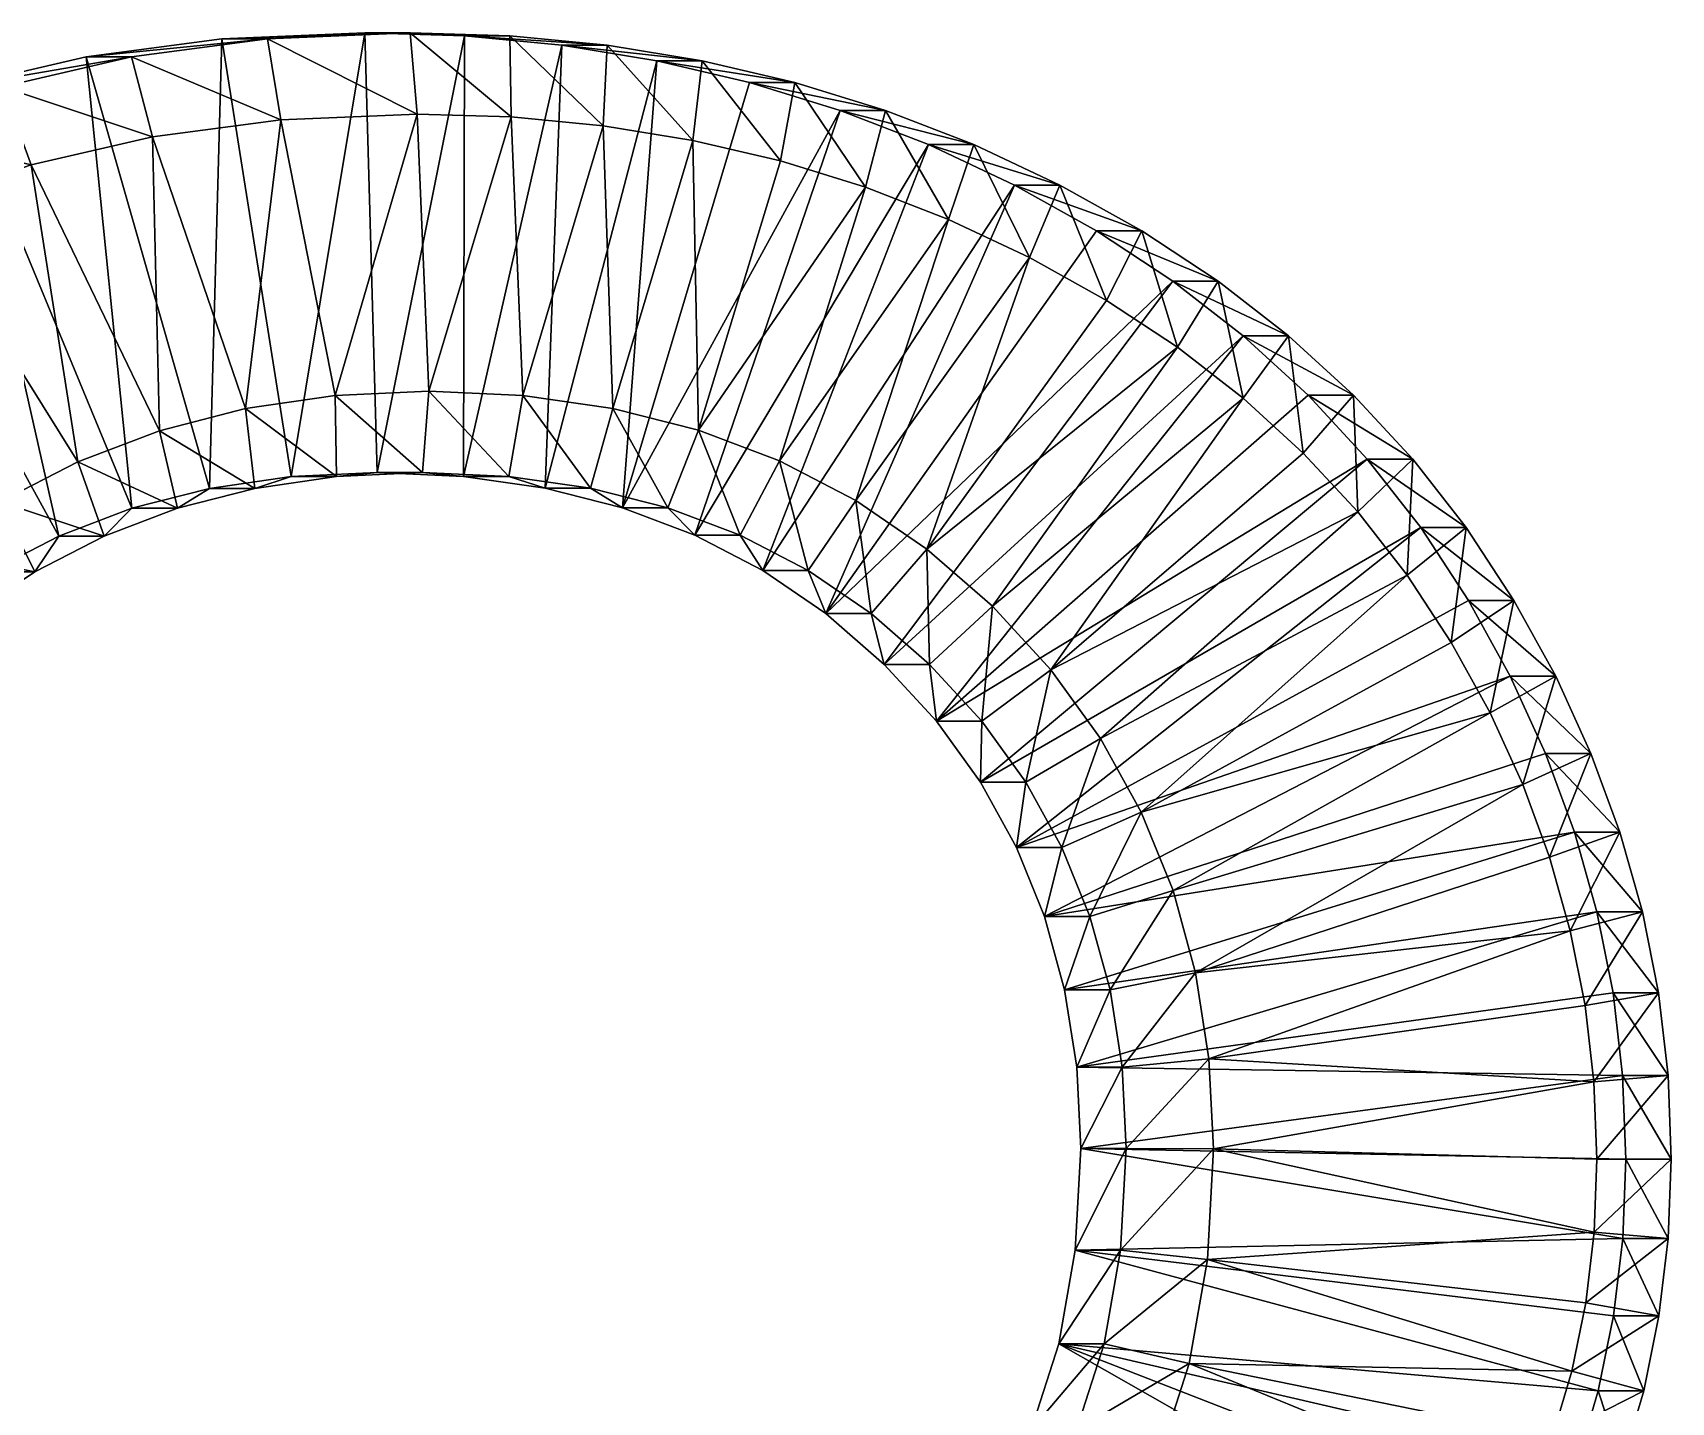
# Model space of a CAD drawing. Header units: metres. Extents: x -136 to 55, y -57 to 41.
# Drawn here: x -96.61 to -91.32, y -47.21 to -42.79 of the extents above; entities that cross this region are included whole.
import ezdxf

# ---------------------------------------------------------------- set-up
doc = ezdxf.new("R2010")
doc.units = ezdxf.units.M
doc.layers.get('0').update_dxf_attribs({"true_color": 0x57e057})

msp = doc.modelspace()

# ---------------------------------------------------------------- meshes
at = {"color": 74, "true_color": 0x58b11a}
mesh = msp.add_polyface(dxfattribs=at)
corners = [(-95.216, -42.8022, -0.0124), (-95.0695, -42.8022, 1.509), (-94.7551, -42.8323, 1.4787), (-95.5377, -42.7922, 0.0186), (-95.3913, -42.7922, 1.54), (-95.9987, -42.8116, 0.063), (-95.8522, -42.8116, 1.5844), (-96.0391, -44.2627, 0.0669), (-95.7753, -44.2243, 0.0415), (-95.8926, -44.2627, 1.5883), (-95.6289, -44.2243, 1.5629), (-95.498, -44.2115, 0.0147), (-95.3515, -44.2115, 1.5362), (-95.2188, -44.2241, -0.0121), (-95.0723, -44.2241, 1.5093), (-94.9547, -44.2621, -0.0376), (-95.0695, -42.8022, 1.509), (-95.3913, -42.7922, 1.54), (-95.8522, -42.8116, 1.5844), (-95.8926, -44.2627, 1.5883), (-95.6289, -44.2243, 1.5629), (-95.3515, -44.2115, 1.5362), (-95.0723, -44.2241, 1.5093), (-94.8082, -44.2621, 1.4839), (-95.065, -43.0639, 1.728), (-94.7675, -43.0923, 1.6993), (-95.3689, -43.0544, 1.7572), (-95.8087, -43.0729, 1.7996), (-95.9228, -44.0054, 1.8105), (-95.6327, -43.9631, 1.7826), (-95.3307, -43.9492, 1.7535), (-95.027, -43.9629, 1.7243), (-94.8082, -44.2621, 1.4839), (-94.9016, -42.8323, -0.0427)]
mesh.append_faces([[corners[k] for k in face] for face in [(3, 8, 5), (0, 11, 3), (33, 13, 0)]], dxfattribs={"vtx0": -1, "vtx1": -1, "color": 74})
mesh.append_faces([[corners[k] for k in face] for face in [(27, 28, 29), (26, 29, 30), (24, 30, 31), (5, 8, 7), (3, 11, 8), (0, 13, 11), (33, 15, 13)]], dxfattribs={"vtx0": -1, "vtx2": -1, "color": 74})
mesh.append_faces([[corners[k] for k in face] for face in [(0, 3, 1), (3, 5, 4), (7, 8, 9), (8, 11, 10), (11, 13, 12), (13, 15, 14), (1, 4, 16), (4, 6, 17), (9, 10, 19), (10, 12, 20), (12, 14, 21), (14, 23, 22), (16, 17, 24), (17, 18, 26), (19, 20, 28), (20, 21, 29), (21, 22, 30), (22, 32, 31)]], dxfattribs={"vtx1": -1, "color": 74})
mesh.append_faces([[corners[k] for k in face] for face in [(26, 27, 29), (24, 26, 30)]], dxfattribs={"vtx1": -1, "vtx2": -1, "color": 74})
mesh.append_faces([[corners[k] for k in face] for face in [(0, 1, 2), (3, 4, 1), (5, 6, 4), (8, 10, 9), (11, 12, 10), (13, 14, 12), (4, 17, 16), (6, 18, 17), (10, 20, 19), (12, 21, 20), (14, 22, 21), (16, 24, 25), (17, 26, 24), (18, 27, 26), (20, 29, 28), (21, 30, 29), (22, 31, 30)]], dxfattribs={"vtx2": -1, "color": 74})
mesh = msp.add_polyface(dxfattribs=at)
corners = [(-94.2948, -42.9527, -0.1011), (-94.5945, -42.8825, -0.0722), (-94.1483, -42.9527, 1.4203), (-94.448, -42.8825, 1.4492), (-94.9016, -42.8323, -0.0427), (-94.7551, -42.8323, 1.4787), (-95.216, -42.8022, -0.0124), (-94.9547, -44.2621, -0.0376), (-94.8082, -44.2621, 1.4839), (-95.0723, -44.2241, 1.5093), (-94.7056, -44.3253, -0.0615), (-94.5591, -44.3253, 1.4599), (-94.4717, -44.4137, -0.0841), (-94.3252, -44.4137, 1.4374), (-94.2527, -44.5275, -0.1052), (-94.1062, -44.5275, 1.4163), (-94.1483, -42.9527, 1.4203), (-94.448, -42.8825, 1.4492), (-94.7551, -42.8323, 1.4787), (-95.0695, -42.8022, 1.509), (-95.0695, -42.8022, 1.509), (-94.8082, -44.2621, 1.4839), (-95.0723, -44.2241, 1.5093), (-94.5591, -44.3253, 1.4599), (-94.3252, -44.4137, 1.4374), (-94.1062, -44.5275, 1.4163), (-94.1954, -43.2058, 1.6442), (-94.4777, -43.1397, 1.6714), (-94.7675, -43.0923, 1.6993), (-94.7367, -44.0046, 1.6963), (-95.027, -43.9629, 1.7243), (-94.4601, -44.0748, 1.6697), (-94.198, -44.1739, 1.6445), (-95.065, -43.0639, 1.728), (-93.9203, -43.2907, 1.6177), (-94.0025, -43.0429, -0.1293)]
mesh.append_faces([[corners[k] for k in face] for face in [(1, 7, 4), (0, 10, 1), (35, 10, 0)]], dxfattribs={"vtx0": -1, "vtx1": -1, "color": 74})
mesh.append_faces([[corners[k] for k in face] for face in [(28, 30, 29), (27, 29, 31), (34, 31, 32), (1, 10, 7), (35, 12, 10)]], dxfattribs={"vtx0": -1, "vtx2": -1, "color": 74})
mesh.append_faces([[corners[k] for k in face] for face in [(0, 1, 2), (1, 4, 3), (4, 6, 5), (7, 10, 8), (10, 12, 11), (12, 14, 13), (2, 3, 16), (3, 5, 17), (5, 19, 18), (8, 11, 21), (11, 13, 23), (13, 15, 24), (16, 17, 26), (17, 18, 27), (18, 20, 28), (21, 23, 29), (23, 24, 31), (24, 25, 32)]], dxfattribs={"vtx1": -1, "color": 74})
mesh.append_faces([[corners[k] for k in face] for face in [(28, 33, 30), (27, 28, 29), (26, 27, 31), (34, 26, 31)]], dxfattribs={"vtx1": -1, "vtx2": -1, "color": 74})
mesh.append_faces([[corners[k] for k in face] for face in [(1, 3, 2), (4, 5, 3), (7, 8, 9), (10, 11, 8), (12, 13, 11), (14, 15, 13), (3, 17, 16), (5, 18, 17), (19, 20, 18), (8, 21, 22), (11, 23, 21), (13, 24, 23), (15, 25, 24), (17, 27, 26), (18, 28, 27), (21, 29, 30), (23, 31, 29), (24, 32, 31)]], dxfattribs={"vtx2": -1, "color": 74})
mesh = msp.add_polyface(dxfattribs=at)
corners = [(-95.9987, -42.8116, 0.063), (-96.4375, -42.8697, 0.1052), (-95.8522, -42.8116, 1.5844), (-96.291, -42.8697, 1.6266), (-96.8542, -42.9665, 0.1453), (-96.7077, -42.9665, 1.6668), (-97.2489, -43.1021, 0.1833), (-96.7493, -44.5318, 0.1352), (-96.5261, -44.4165, 0.1137), (-96.6028, -44.5318, 1.6567), (-96.3796, -44.4165, 1.6352), (-96.2894, -44.3268, 0.091), (-96.1429, -44.3268, 1.6124), (-96.0391, -44.2627, 0.0669), (-95.8926, -44.2627, 1.5883), (-95.8522, -42.8116, 1.5844), (-96.291, -42.8697, 1.6266), (-96.7077, -42.9665, 1.6668), (-97.1024, -43.1021, 1.7048), (-97.1024, -43.1021, 1.7048), (-96.6028, -44.5318, 1.6567), (-96.3796, -44.4165, 1.6352), (-96.1429, -44.3268, 1.6124), (-95.8926, -44.2627, 1.5883), (-95.8087, -43.0729, 1.7996), (-96.2235, -43.1278, 1.8395), (-96.615, -43.2188, 1.8772), (-96.984, -43.3455, 1.9127), (-96.7145, -44.3056, 1.8868), (-96.9488, -44.4631, 1.9093), (-96.4647, -44.1766, 1.8627), (-96.2004, -44.0765, 1.8373), (-95.9228, -44.0054, 1.8105)]
mesh.append_faces([[corners[k] for k in face] for face in [(4, 8, 6), (1, 11, 4), (0, 13, 1)]], dxfattribs={"vtx0": -1, "vtx1": -1, "color": 74})
mesh.append_faces([[corners[k] for k in face] for face in [(27, 28, 30), (26, 30, 31), (25, 31, 32), (6, 8, 7), (4, 11, 8), (1, 13, 11)]], dxfattribs={"vtx0": -1, "vtx2": -1, "color": 74})
mesh.append_faces([[corners[k] for k in face] for face in [(0, 1, 2), (1, 4, 3), (4, 6, 5), (7, 8, 9), (8, 11, 10), (11, 13, 12), (2, 3, 15), (3, 5, 16), (5, 18, 17), (9, 10, 20), (10, 12, 21), (12, 14, 22), (15, 16, 24), (16, 17, 25), (17, 19, 26), (20, 21, 28), (21, 22, 30), (22, 23, 31)]], dxfattribs={"vtx1": -1, "color": 74})
mesh.append_faces([[corners[k] for k in face] for face in [(26, 27, 30), (25, 26, 31), (24, 25, 32)]], dxfattribs={"vtx1": -1, "vtx2": -1, "color": 74})
mesh.append_faces([[corners[k] for k in face] for face in [(1, 3, 2), (4, 5, 3), (8, 10, 9), (11, 12, 10), (13, 14, 12), (3, 16, 15), (5, 17, 16), (18, 19, 17), (10, 21, 20), (12, 22, 21), (14, 23, 22), (16, 25, 24), (17, 26, 25), (19, 27, 26), (20, 28, 29), (21, 30, 28), (22, 31, 30), (23, 32, 31)]], dxfattribs={"vtx2": -1, "color": 74})
mesh = msp.add_polyface(dxfattribs=at)
corners = [(-93.1751, -43.4314, -0.2089), (-93.4398, -43.2837, -0.1834), (-93.0286, -43.4314, 1.3125), (-93.2933, -43.2837, 1.338), (-93.7175, -43.1533, -0.1567), (-93.571, -43.1533, 1.3647), (-94.0025, -43.0429, -0.1293), (-93.856, -43.0429, 1.3922), (-94.2948, -42.9527, -0.1011), (-94.1483, -42.9527, 1.4203), (-94.2527, -44.5275, -0.1052), (-94.0489, -44.6666, -0.1248), (-94.1062, -44.5275, 1.4163), (-93.9024, -44.6666, 1.3966), (-93.2933, -43.2837, 1.338), (-93.0286, -43.4314, 1.3125), (-93.571, -43.1533, 1.3647), (-93.856, -43.0429, 1.3922), (-94.1483, -42.9527, 1.4203), (-94.1062, -44.5275, 1.4163), (-93.9024, -44.6666, 1.3966), (-93.3911, -43.5172, 1.5668), (-93.1427, -43.6558, 1.5429), (-93.6523, -43.3945, 1.5919), (-93.9203, -43.2907, 1.6177), (-94.1954, -43.2058, 1.6442), (-93.9517, -44.302, 1.6208), (-94.198, -44.1739, 1.6445), (-93.7223, -44.4584, 1.5987), (-93.7136, -44.8309, 1.3785), (-93.5108, -44.6425, 1.5783), (-92.9128, -43.8073, 1.5207), (-92.7011, -43.9715, 1.5003), (-93.3223, -44.8481, 1.5601), (-94.4717, -44.4137, -0.0841), (-92.9287, -43.5937, -0.2326), (-93.8601, -44.8309, -0.143), (-92.7008, -43.7706, -0.2546), (-93.6918, -45.0145, -0.1592)]
mesh.append_faces([[corners[k] for k in face] for face in [(4, 34, 6), (1, 10, 4), (0, 11, 1), (35, 11, 0)]], dxfattribs={"vtx0": -1, "vtx1": -1, "color": 74})
mesh.append_faces([[corners[k] for k in face] for face in [(23, 27, 26), (21, 26, 28), (31, 28, 30), (32, 30, 33), (4, 10, 34), (1, 11, 10), (35, 36, 11), (37, 38, 36)]], dxfattribs={"vtx0": -1, "vtx2": -1, "color": 74})
mesh.append_faces([[corners[k] for k in face] for face in [(0, 1, 2), (1, 4, 3), (4, 6, 5), (6, 8, 7), (10, 11, 12), (3, 5, 14), (5, 7, 16), (7, 9, 17), (12, 13, 19), (14, 16, 21), (16, 17, 23), (17, 18, 24), (19, 20, 26), (20, 29, 28)]], dxfattribs={"vtx1": -1, "color": 74})
mesh.append_faces([[corners[k] for k in face] for face in [(23, 24, 27), (21, 23, 26), (22, 21, 28), (31, 22, 28)]], dxfattribs={"vtx1": -1, "vtx2": -1, "color": 74})
mesh.append_faces([[corners[k] for k in face] for face in [(1, 3, 2), (4, 5, 3), (6, 7, 5), (8, 9, 7), (11, 13, 12), (3, 14, 15), (5, 16, 14), (7, 17, 16), (9, 18, 17), (13, 20, 19), (14, 21, 22), (16, 23, 21), (17, 24, 23), (18, 25, 24), (19, 26, 27), (20, 28, 26), (29, 30, 28)]], dxfattribs={"vtx2": -1, "color": 74})
mesh = msp.add_polyface(dxfattribs=at)
corners = [(-91.9731, -44.6245, -0.3247), (-91.8266, -44.6245, 1.1968), (-91.6918, -44.8693, 1.1838), (-92.1274, -44.3891, -0.3098), (-91.9809, -44.3891, 1.2116), (-92.3001, -44.1684, -0.2932), (-92.1536, -44.1684, 1.2283), (-92.4912, -43.9622, -0.2748), (-92.3447, -43.9622, 1.2467), (-92.7008, -43.7706, -0.2546), (-92.5543, -43.7706, 1.2668), (-92.9287, -43.5937, -0.2326), (-92.7822, -43.5937, 1.2888), (-93.1751, -43.4314, -0.2089), (-93.0286, -43.4314, 1.3125), (-91.8266, -44.6245, 1.1968), (-91.6918, -44.8693, 1.1838), (-91.9809, -44.3891, 1.2116), (-92.1536, -44.1684, 1.2283), (-92.3447, -43.9622, 1.2467), (-92.5543, -43.7706, 1.2668), (-92.7822, -43.5937, 1.2888), (-93.0286, -43.4314, 1.3125), (-93.2933, -43.2837, 1.338), (-92.029, -44.7601, 1.4356), (-92.1718, -44.5424, 1.4494), (-92.331, -44.3389, 1.4647), (-92.5073, -44.1487, 1.4817), (-92.7011, -43.9715, 1.5003), (-92.9128, -43.8073, 1.5207), (-93.1427, -43.6558, 1.5429), (-93.2933, -43.2837, 1.338), (-93.5108, -44.6425, 1.5783), (-93.3223, -44.8481, 1.5601), (-93.1618, -45.07, 1.5447), (-93.8601, -44.8309, -0.143), (-93.6918, -45.0145, -0.1592), (-93.5494, -45.2113, -0.1729)]
mesh.append_faces([[corners[k] for k in face] for face in [(9, 35, 11), (7, 36, 9), (5, 36, 7), (3, 37, 5)]], dxfattribs={"vtx0": -1, "vtx1": -1, "color": 74})
mesh.append_faces([[corners[k] for k in face] for face in [(0, 3, 1), (3, 5, 4), (5, 7, 6), (7, 9, 8), (9, 11, 10), (11, 13, 12), (1, 4, 15), (4, 6, 17), (6, 8, 18), (8, 10, 19), (10, 12, 20), (12, 14, 21), (14, 23, 22), (15, 17, 24), (17, 18, 25), (18, 19, 26), (19, 20, 27), (20, 21, 28), (21, 22, 29), (22, 31, 30)]], dxfattribs={"vtx1": -1, "color": 74})
mesh.append_faces([[corners[k] for k in face] for face in [(28, 29, 32), (27, 28, 33), (26, 27, 33), (25, 26, 34)]], dxfattribs={"vtx1": -1, "vtx2": -1, "color": 74})
mesh.append_faces([[corners[k] for k in face] for face in [(0, 1, 2), (3, 4, 1), (5, 6, 4), (7, 8, 6), (9, 10, 8), (11, 12, 10), (13, 14, 12), (1, 15, 16), (4, 17, 15), (6, 18, 17), (8, 19, 18), (10, 20, 19), (12, 21, 20), (14, 22, 21), (17, 25, 24), (18, 26, 25), (19, 27, 26), (20, 28, 27), (21, 29, 28), (22, 30, 29)]], dxfattribs={"vtx2": -1, "color": 74})
mesh = msp.add_polyface(dxfattribs=at)
corners = [(-94.0489, -44.6666, -0.1248), (-93.8601, -44.8309, -0.143), (-93.9024, -44.6666, 1.3966), (-93.7136, -44.8309, 1.3785), (-93.6918, -45.0145, -0.1592), (-93.5453, -45.0145, 1.3623), (-93.5494, -45.2113, -0.1729), (-93.4029, -45.2113, 1.3485), (-93.4329, -45.4213, -0.1841), (-93.2864, -45.4213, 1.3373), (-93.3422, -45.6446, -0.1928), (-93.1957, -45.6446, 1.3286), (-93.2775, -45.881, -0.1991), (-93.131, -45.881, 1.3224), (-93.2387, -46.1307, -0.2028), (-93.0922, -46.1307, 1.3186), (-93.9024, -44.6666, 1.3966), (-93.7136, -44.8309, 1.3785), (-93.5453, -45.0145, 1.3623), (-93.4029, -45.2113, 1.3485), (-93.2864, -45.4213, 1.3373), (-93.1957, -45.6446, 1.3286), (-93.131, -45.881, 1.3224), (-93.0922, -46.1307, 1.3186), (-93.5108, -44.6425, 1.5783), (-93.3223, -44.8481, 1.5601), (-93.1618, -45.07, 1.5447), (-93.0299, -45.3076, 1.532), (-92.9274, -45.5601, 1.5221), (-92.8547, -45.8259, 1.5151), (-92.8114, -46.104, 1.511), (-92.331, -44.3389, 1.4647), (-92.1718, -44.5424, 1.4494), (-92.3001, -44.1684, -0.2932), (-92.1274, -44.3891, -0.3098), (-91.8383, -44.8693, -0.3376), (-91.631, -45.3718, -0.3576), (-91.5585, -45.6294, -0.3646)]
mesh.append_faces([[corners[k] for k in face] for face in [(31, 25, 26), (32, 26, 27), (33, 6, 4), (34, 8, 6), (35, 10, 8), (36, 12, 10), (37, 14, 12)]], dxfattribs={"vtx0": -1, "vtx2": -1, "color": 74})
mesh.append_faces([[corners[k] for k in face] for face in [(0, 1, 2), (1, 4, 3), (4, 6, 5), (6, 8, 7), (8, 10, 9), (10, 12, 11), (12, 14, 13), (2, 3, 16), (3, 5, 17), (5, 7, 18), (7, 9, 19), (9, 11, 20), (11, 13, 21), (13, 15, 22), (17, 18, 24), (18, 19, 25), (19, 20, 26), (20, 21, 27), (21, 22, 28), (22, 23, 29)]], dxfattribs={"vtx1": -1, "color": 74})
mesh.append_faces([[corners[k] for k in face] for face in [(1, 3, 2), (4, 5, 3), (6, 7, 5), (8, 9, 7), (10, 11, 9), (12, 13, 11), (14, 15, 13), (3, 17, 16), (5, 18, 17), (7, 19, 18), (9, 20, 19), (11, 21, 20), (13, 22, 21), (15, 23, 22), (18, 25, 24), (19, 26, 25), (20, 27, 26), (21, 28, 27), (22, 29, 28), (23, 30, 29)]], dxfattribs={"vtx2": -1, "color": 74})
mesh = msp.add_polyface(dxfattribs=at)
corners = [(-91.5067, -45.8914, -0.3696), (-91.3602, -45.8914, 1.1519), (-91.3291, -46.1576, 1.1489), (-91.5585, -45.6294, -0.3646), (-91.412, -45.6294, 1.1568), (-91.631, -45.3718, -0.3576), (-91.4845, -45.3718, 1.1638), (-91.7243, -45.1184, -0.3486), (-91.5778, -45.1184, 1.1728), (-91.8383, -44.8693, -0.3376), (-91.6918, -44.8693, 1.1838), (-91.9731, -44.6245, -0.3247), (-91.3291, -46.1576, 1.1489), (-91.3602, -45.8914, 1.1519), (-91.412, -45.6294, 1.1568), (-91.4845, -45.3718, 1.1638), (-91.5778, -45.1184, 1.1728), (-91.6918, -44.8693, 1.1838), (-91.8266, -44.6245, 1.1968), (-91.5971, -45.9322, 1.394), (-91.5684, -46.1779, 1.3913), (-91.6449, -45.6907, 1.3986), (-91.7118, -45.453, 1.4051), (-91.798, -45.2187, 1.4134), (-91.9038, -44.9876, 1.4236), (-91.8266, -44.6245, 1.1968), (-92.029, -44.7601, 1.4356), (-92.1718, -44.5424, 1.4494), (-93.0299, -45.3076, 1.532), (-92.9274, -45.5601, 1.5221), (-92.8547, -45.8259, 1.5151), (-92.8114, -46.104, 1.511), (-93.4329, -45.4213, -0.1841), (-92.1274, -44.3891, -0.3098), (-93.3422, -45.6446, -0.1928), (-93.2775, -45.881, -0.1991), (-93.2387, -46.1307, -0.2028), (-91.4756, -46.1576, -0.3726)]
mesh.append_faces([[corners[k] for k in face] for face in [(11, 32, 33), (9, 32, 11), (7, 34, 9), (5, 34, 7), (3, 35, 5), (0, 36, 3), (37, 36, 0)]], dxfattribs={"vtx0": -1, "vtx1": -1, "color": 74})
mesh.append_faces([[corners[k] for k in face] for face in [(24, 28, 29), (23, 29, 30), (21, 30, 31)]], dxfattribs={"vtx0": -1, "vtx2": -1, "color": 74})
mesh.append_faces([[corners[k] for k in face] for face in [(0, 3, 1), (3, 5, 4), (5, 7, 6), (7, 9, 8), (9, 11, 10), (2, 1, 12), (1, 4, 13), (4, 6, 14), (6, 8, 15), (8, 10, 16), (10, 18, 17), (13, 14, 19), (14, 15, 21), (15, 16, 22), (16, 17, 23), (17, 25, 24)]], dxfattribs={"vtx1": -1, "color": 74})
mesh.append_faces([[corners[k] for k in face] for face in [(26, 27, 28), (24, 26, 28), (23, 24, 29), (22, 23, 30), (21, 22, 30), (19, 21, 31)]], dxfattribs={"vtx1": -1, "vtx2": -1, "color": 74})
mesh.append_faces([[corners[k] for k in face] for face in [(0, 1, 2), (3, 4, 1), (5, 6, 4), (7, 8, 6), (9, 10, 8), (1, 13, 12), (4, 14, 13), (6, 15, 14), (8, 16, 15), (10, 17, 16), (13, 19, 20), (14, 21, 19), (15, 22, 21), (16, 23, 22), (17, 24, 23), (25, 26, 24)]], dxfattribs={"vtx2": -1, "color": 74})
mesh = msp.add_polyface(dxfattribs=at)
corners = [(-97.1551, -44.8393, 0.1743), (-97.0086, -44.8393, 1.6957), (-97.1883, -45.0314, 1.713), (-96.959, -44.6727, 0.1554), (-96.8125, -44.6727, 1.6769), (-96.7493, -44.5318, 0.1352), (-96.6028, -44.5318, 1.6567), (-94.3503, -48.3085, -0.0958), (-94.2038, -48.3085, 1.4257), (-93.9505, -48.1568, 1.4013), (-94.6126, -48.4369, -0.0705), (-94.4661, -48.4369, 1.4509), (-94.8837, -48.5419, -0.0444), (-94.7372, -48.5419, 1.477), (-95.1637, -48.6236, -0.0174), (-95.0172, -48.6236, 1.504), (-95.4526, -48.682, 0.0104), (-95.3061, -48.682, 1.5318), (-95.7504, -48.717, 0.039), (-95.6039, -48.717, 1.5605), (-96.2846, -48.7146, 0.0905), (-96.1381, -48.7146, 1.6119), (-96.0934, -48.7189, 1.6076), (-96.3321, -48.7095, 0.0951), (-96.1856, -48.7095, 1.6165), (-97.1883, -45.0314, 1.713), (-97.0086, -44.8393, 1.6957), (-96.8125, -44.6727, 1.6769), (-96.6028, -44.5318, 1.6567), (-94.2038, -48.3085, 1.4257), (-94.4661, -48.4369, 1.4509), (-94.7372, -48.5419, 1.477), (-95.0172, -48.6236, 1.504), (-95.3061, -48.682, 1.5318), (-95.6039, -48.717, 1.5605), (-96.1381, -48.7146, 1.6119), (-96.0934, -48.7189, 1.6076), (-96.1856, -48.7095, 1.6165), (-97.368, -44.8632, 1.9497), (-97.1675, -44.6489, 1.9304), (-96.9488, -44.4631, 1.9093), (-94.0588, -48.5393, 1.6311), (-94.3409, -48.6774, 1.6582), (-94.6329, -48.7905, 1.6863)]
mesh.append_faces([[corners[k] for k in face] for face in [(0, 3, 1), (3, 5, 4), (7, 10, 8), (10, 12, 11), (12, 14, 13), (14, 16, 15), (16, 18, 17), (20, 23, 21), (2, 1, 25), (1, 4, 26), (4, 6, 27), (8, 11, 29), (11, 13, 30), (13, 15, 31), (15, 17, 32), (17, 19, 33), (21, 24, 35), (25, 26, 38), (26, 27, 39), (27, 28, 40), (29, 30, 41), (30, 31, 42), (31, 32, 43)]], dxfattribs={"vtx1": -1, "color": 74})
mesh.append_faces([[corners[k] for k in face] for face in [(0, 1, 2), (3, 4, 1), (5, 6, 4), (7, 8, 9), (10, 11, 8), (12, 13, 11), (14, 15, 13), (16, 17, 15), (18, 19, 17), (20, 21, 22), (23, 24, 21), (1, 26, 25), (4, 27, 26), (6, 28, 27), (11, 30, 29), (13, 31, 30), (15, 32, 31), (17, 33, 32), (19, 34, 33), (21, 35, 36), (24, 37, 35), (26, 39, 38), (27, 40, 39), (30, 42, 41), (31, 43, 42)]], dxfattribs={"vtx2": -1, "color": 74})
mesh = msp.add_polyface(dxfattribs=at)
corners = [(-91.7124, -47.6407, -0.3498), (-91.6234, -47.4114, -0.3583), (-91.5659, -47.6407, 1.1717), (-91.4769, -47.4114, 1.1631), (-91.5542, -47.1755, -0.365), (-91.4077, -47.1755, 1.1564), (-91.5047, -46.933, -0.3698), (-91.3582, -46.933, 1.1517), (-91.4751, -46.6839, -0.3726), (-91.3286, -46.6839, 1.1488), (-91.4652, -46.4281, -0.3736), (-91.3187, -46.4281, 1.1479), (-91.4756, -46.1576, -0.3726), (-91.3291, -46.1576, 1.1489), (-91.5067, -45.8914, -0.3696), (-91.5659, -47.6407, 1.1717), (-91.4769, -47.4114, 1.1631), (-91.4077, -47.1755, 1.1564), (-91.3582, -46.933, 1.1517), (-91.3286, -46.6839, 1.1488), (-91.3187, -46.4281, 1.1479), (-91.3291, -46.1576, 1.1489), (-91.7839, -47.5351, 1.412), (-91.8831, -47.7381, 1.4216), (-91.703, -47.3266, 1.4042), (-91.6401, -47.1121, 1.3982), (-91.595, -46.8911, 1.3938), (-91.5679, -46.6632, 1.3912), (-91.5588, -46.4281, 1.3903), (-91.5684, -46.1779, 1.3913), (-91.3602, -45.8914, 1.1519), (-91.5971, -45.9322, 1.394), (-92.8114, -46.104, 1.511), (-92.7971, -46.3943, 1.5096), (-92.8165, -46.7515, 1.5114), (-92.8757, -47.0872, 1.5171), (-93.2257, -46.3936, -0.204), (-93.2435, -46.7214, -0.2023)]
mesh.append_faces([[corners[k] for k in face] for face in [(10, 36, 12), (8, 36, 10), (6, 37, 8)]], dxfattribs={"vtx0": -1, "vtx1": -1, "color": 74})
mesh.append_faces([[corners[k] for k in face] for face in [(0, 1, 2), (1, 4, 3), (4, 6, 5), (6, 8, 7), (8, 10, 9), (10, 12, 11), (12, 14, 13), (2, 3, 15), (3, 5, 16), (5, 7, 17), (7, 9, 18), (9, 11, 19), (11, 13, 20), (15, 16, 22), (16, 17, 24), (17, 18, 25), (18, 19, 26), (19, 20, 27), (20, 21, 28), (21, 30, 29)]], dxfattribs={"vtx1": -1, "color": 74})
mesh.append_faces([[corners[k] for k in face] for face in [(29, 31, 32), (28, 29, 33), (27, 28, 33), (26, 27, 34), (25, 26, 34), (24, 25, 35)]], dxfattribs={"vtx1": -1, "vtx2": -1, "color": 74})
mesh.append_faces([[corners[k] for k in face] for face in [(1, 3, 2), (4, 5, 3), (6, 7, 5), (8, 9, 7), (10, 11, 9), (12, 13, 11), (3, 16, 15), (5, 17, 16), (7, 18, 17), (9, 19, 18), (11, 20, 19), (13, 21, 20), (15, 22, 23), (16, 24, 22), (17, 25, 24), (18, 26, 25), (19, 27, 26), (20, 28, 27), (21, 29, 28)]], dxfattribs={"vtx2": -1, "color": 74})
mesh = msp.add_polyface(dxfattribs=at)
corners = [(-93.2387, -46.1307, -0.2028), (-93.2257, -46.3936, -0.204), (-93.0922, -46.1307, 1.3186), (-93.0792, -46.3936, 1.3174), (-93.2435, -46.7214, -0.2023), (-93.097, -46.7214, 1.3191), (-93.2968, -47.0239, -0.1972), (-93.1503, -47.0239, 1.3242), (-93.3857, -47.301, -0.1886), (-93.2392, -47.301, 1.3328), (-93.5102, -47.5529, -0.1767), (-93.3637, -47.5529, 1.3448), (-93.6702, -47.7795, -0.1612), (-93.0922, -46.1307, 1.3186), (-93.0792, -46.3936, 1.3174), (-93.097, -46.7214, 1.3191), (-93.1503, -47.0239, 1.3242), (-93.2392, -47.301, 1.3328), (-93.3637, -47.5529, 1.3448), (-93.5237, -47.7795, 1.3602), (-92.8114, -46.104, 1.511), (-92.7971, -46.3943, 1.5096), (-92.8165, -46.7515, 1.5114), (-92.8757, -47.0872, 1.5171), (-92.976, -47.4, 1.5268), (-93.1182, -47.6878, 1.5405), (-93.5237, -47.7795, 1.3602), (-91.5684, -46.1779, 1.3913), (-91.5679, -46.6632, 1.3912), (-91.6401, -47.1121, 1.3982), (-91.7839, -47.5351, 1.412), (-91.703, -47.3266, 1.4042), (-91.8831, -47.7381, 1.4216), (-91.4756, -46.1576, -0.3726), (-91.4751, -46.6839, -0.3726), (-91.5542, -47.1755, -0.365), (-91.5047, -46.933, -0.3698), (-91.6234, -47.4114, -0.3583), (-91.7124, -47.6407, -0.3498), (-91.8211, -47.8633, -0.3393)]
mesh.append_faces([[corners[k] for k in face] for face in [(35, 4, 36), (37, 6, 35), (38, 6, 37), (39, 6, 38)]], dxfattribs={"vtx0": -1, "vtx1": -1, "color": 74})
mesh.append_faces([[corners[k] for k in face] for face in [(27, 20, 21), (28, 21, 22), (29, 22, 23), (30, 23, 24), (33, 1, 0), (34, 4, 1), (35, 6, 4), (39, 8, 6)]], dxfattribs={"vtx0": -1, "vtx2": -1, "color": 74})
mesh.append_faces([[corners[k] for k in face] for face in [(0, 1, 2), (1, 4, 3), (4, 6, 5), (6, 8, 7), (8, 10, 9), (10, 12, 11), (2, 3, 13), (3, 5, 14), (5, 7, 15), (7, 9, 16), (9, 11, 17), (11, 19, 18), (13, 14, 20), (14, 15, 21), (15, 16, 22), (16, 17, 23), (17, 18, 24), (18, 26, 25)]], dxfattribs={"vtx1": -1, "color": 74})
mesh.append_faces([[corners[k] for k in face] for face in [(30, 31, 23), (32, 30, 24)]], dxfattribs={"vtx1": -1, "vtx2": -1, "color": 74})
mesh.append_faces([[corners[k] for k in face] for face in [(1, 3, 2), (4, 5, 3), (6, 7, 5), (8, 9, 7), (10, 11, 9), (3, 14, 13), (5, 15, 14), (7, 16, 15), (9, 17, 16), (11, 18, 17), (14, 21, 20), (15, 22, 21), (16, 23, 22), (17, 24, 23), (18, 25, 24)]], dxfattribs={"vtx2": -1, "color": 74})

doc.saveas('drawing.dxf')
